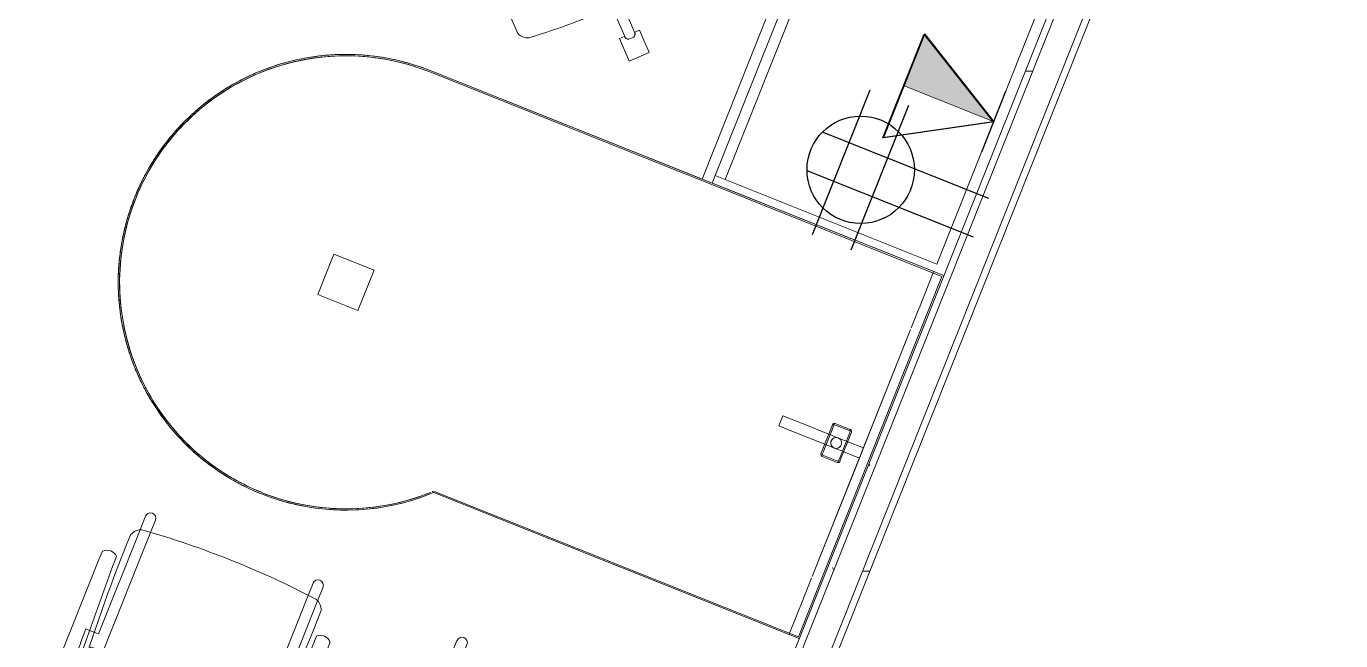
# Model space of a CAD drawing. Header units: inches. Extents: x -13 to 4331, y -638 to 2885.
# Drawn here: x 2688.3 to 2809.6, y 1560.3 to 1617 of the extents above; entities that cross this region are included whole.
import ezdxf

# ---------------------------------------------------------------- set-up
doc = ezdxf.new("R2010")
doc.units = ezdxf.units.IN
doc.header["$MEASUREMENT"] = 0
for name, color, linetype, lineweight in [('A-ANNO-NOTE', 131, 'Continuous', 30), ('A-WALL', 113, 'Continuous', 9), ('A-WALL-PATT', 111, 'Continuous', 13), ('I-FURN', 30, 'Continuous', 9), ('I-FURN-PNLS', 30, 'Continuous', 9), ('I-WALL', 2, 'Continuous', 13)]:
    doc.layers.add(name, color=color, linetype=linetype, lineweight=lineweight)
pattern_1 = [(0, (0, 0), (30.72, 7.68), [1.267, -21.773, 1.267, -21.773, -122.88]), (0, (0, 0), (30.72, 7.68), [-46.08, 1.267, -44.813, 1.267, -21.773, -53.76]), (0, (0, 0), (30.72, 7.68), [-115.2, 1.267, -14.093, 1.267, -37.133]), (120, (11.52, 3.84), (-22.011075, 22.7643), [1.267, -21.773, 1.267, -21.773, -122.88]), (120, (11.52, 3.84), (-22.011075, 22.7643), [-46.08, 1.267, -44.813, 1.267, -21.773, -53.76]), (120, (11.52, 3.84), (-22.011075, 22.7643), [-115.2, 1.267, -14.093, 1.267, -37.133]), (240, (15.36, 19.2), (-8.708925, -30.4443), [1.267, -21.773, 1.267, -21.773, -122.88]), (240, (15.36, 19.2), (-8.708925, -30.4443), [-46.08, 1.267, -44.813, 1.267, -21.773, -53.76]), (240, (15.36, 19.2), (-8.708925, -30.4443), [-115.2, 1.267, -14.093, 1.267, -37.133])]

# ---------------------------------------------------------------- blocks, each defined once
blk = doc.blocks.new('Zira Wksta 12 - Type 1-V59-FIRST FLOOR POWER _ SIGNAL')
at = {"layer": 'I-FURN'}
for p, q in [((-37.6, 47.66), (-35.5, 45.56)), ((-37.6, 47.66), (-35.5, 45.56)), ((-34.8, 46.27), (-36.9, 48.37)), ((-34.8, 46.27), (-36.9, 48.37)), ((-34.44, 46.62), (-34.79, 46.28)), ((-34.44, 46.62), (-34.79, 46.28)), ((-32.85, 45.03), (-34.44, 46.62)), ((-32.85, 45.03), (-34.44, 46.62)), ((-35.52, 45.55), (-35.86, 45.21)), ((-35.52, 45.55), (-35.86, 45.21)), ((-35.86, 45.21), (-34.27, 43.61)), ((-35.86, 45.21), (-34.27, 43.61)), ((-35.06, 45.47), (-34.71, 45.82)), ((-34.7, 45.82), (-35.06, 45.46)), ((-35.06, 45.47), (-34.71, 45.82)), ((-34.7, 45.82), (-35.06, 45.46)), ((-34.27, 43.61), (-32.85, 45.03)), ((-34.27, 43.61), (-32.85, 45.03)), ((-53, 17), (-53, 13)), ((-49, 17), (-53, 17)), ((-53, 17), (-49, 17)), ((-53, 13), (-53, 17)), ((-49, 13), (-49, 17)), ((-49, 17), (-49, 13)), ((-53, 13), (-49, 13)), ((-49, 13), (-53, 13))]:
    blk.add_line(p, q, dxfattribs=at)
for centre, radius, start, end in [((-97.29, 108.06), 84.96, 309.1475, 320.8525), ((62.79, 151.71), 153.52, 220.4787, 225.5251), ((-35.08, 45.98), 0.406, 31.524, 45), ((-35.08, 45.98), 0.406, 337.6199, 45), ((-35.07, 45.99), 0.407, 336.1651, 45.8349), ((-35.07, 45.99), 0.407, 336.1651, 45.8349), ((-35.08, 45.98), 0.406, 351.0959, 31.524), ((-35.22, 45.83), 0.407, 224.1651, 293.8349), ((-35.22, 45.83), 0.407, 224.1651, 293.8349), ((-35.22, 45.85), 0.406, 225, 238.476), ((-35.22, 45.85), 0.406, 225, 292.3801), ((-35.22, 45.85), 0.406, 238.476, 278.9041), ((-35.22, 45.85), 0.406, 278.9041, 292.3801), ((-35.08, 45.98), 0.406, 337.6199, 351.0959), ((-44.21, 43.36), 1.31, 245.0433, 294.9567)]:
    blk.add_arc(centre, radius, start, end, dxfattribs=at)
at = {"layer": 'I-FURN-PNLS'}
for p, q in [((-24, 36), (-24, 84)), ((-24, 84), (-24, 36)), ((-24, 36), (-24, 84)), ((-24, 84), (-24, 36)), ((-24, 36), (-24, 84)), ((-23, 36.75), (-23, 83.25)), ((-23, 83.25), (-23, 36.75)), ((-23, 83.25), (-23, 36.75)), ((-23, 36.75), (-23, 83.25)), ((-23, 36.75), (-23, 83.25)), ((-23, 83.25), (-23, 36.75)), ((-22, 36.75), (-22, 83.25)), ((-22, 83.25), (-22, 36.75)), ((-22, 36.75), (-22, 83.25)), ((-22, 83.25), (-22, 36.75)), ((-1, 36.75), (-1, 83.25)), ((-1, 83.25), (-1, 36.75)), ((-1, 36.75), (-1, 83.25)), ((-1, 83.25), (-1, 36.75)), ((-1, 83.25), (-1, 36.75)), ((-1, 36.75), (-1, 83.25)), ((-23, 36.75), (-22, 36.75)), ((-22, 36.75), (-23, 36.75)), ((-23, 36.75), (-1, 36.75)), ((-1, 36.75), (-23, 36.75)), ((-23, 36), (-23, 36.75)), ((-23, 36.75), (-23, 36)), ((-1, 36.75), (-23, 36.75)), ((-23, 36.75), (-23, 36)), ((-23, 36), (-23, 36.75)), ((-23, 36.75), (-1, 36.75)), ((-22, 36.75), (-1, 36.75)), ((-1, 36.75), (-22, 36.75)), ((0, 36), (-51, 36)), ((0, 36), (-51, 36)), ((0, 36), (-51, 36)), ((-24, 36), (-51, 36)), ((-51, 35.87), (-0.13, 35.87)), ((-0.13, 35.87), (-51, 35.87)), ((-0.13, 35.87), (-51, 35.87)), ((-51, 35.87), (-0.13, 35.87)), ((0, 36), (-24, 36)), ((-24, 36), (0, 36)), ((0, 36), (-24, 36)), ((-24, 36), (-23, 36)), ((-23, 36), (-24, 36)), ((0, 36), (-24, 36)), ((-23, 36), (0, 36)), ((-1, 36), (-23, 36)), ((0, 36), (-1, 36)), ((-1, 36), (-1, 35.88)), ((0, 36), (-1, 36)), ((-1, 36), (0, 36)), ((-1, 35.88), (-1, 36)), ((-1, 35.87), (-1, 32.44)), ((-1, 32.44), (-1, 35.87)), ((-0.13, 35.87), (-0.13, 0.12)), ((-0.13, 0.12), (-0.13, 35.87)), ((-0.13, 0.12), (-0.13, 35.87)), ((-0.13, 35.87), (-0.13, 0.12)), ((-1, 32.4), (-1, 30.42)), ((-1, 30.42), (-1, 32.4)), ((-1, 30.26), (-1, 5.74)), ((-1, 18.5), (-1, 30.26)), ((-69.99, 23.67), (-69.98, 23.69)), ((-69.99, 23.67), (-69.98, 23.69)), ((-4.44, 19.44), (-4.44, 16.56)), ((-4.44, 16.56), (-4.44, 19.44)), ((-4.31, 19.44), (-4.31, 19.29)), ((-4.31, 19.29), (-4.31, 19.44)), ((-2.75, 19.62), (-4.25, 19.62)), ((-4.25, 19.62), (-2.75, 19.62)), ((-4.18, 19.5), (-4.25, 19.5)), ((-4.25, 19.5), (-4.18, 19.5)), ((-2.83, 19.5), (-4.17, 19.5)), ((-4.17, 19.5), (-2.83, 19.5)), ((-2.75, 19.5), (-2.82, 19.5)), ((-2.82, 19.5), (-2.75, 19.5)), ((-2.69, 19.29), (-2.69, 19.44)), ((-2.69, 19.44), (-2.69, 19.29)), ((-2.56, 16.56), (-2.56, 19.44)), ((-2.56, 19.44), (-2.56, 16.56)), ((-9, 18.5), (-9, 17.5)), ((-5.89, 18.5), (-9, 18.5)), ((-9, 18.5), (-5.89, 18.5)), ((-9, 17.5), (-9, 18.5)), ((-4.44, 18.5), (-5.87, 18.5)), ((-5.87, 18.5), (-4.44, 18.5)), ((-4.31, 18.5), (-4.44, 18.5)), ((-4.44, 18.5), (-4.31, 18.5)), ((-4.31, 19.25), (-4.31, 16.75)), ((-4.31, 16.75), (-4.31, 19.25)), ((-4.15, 18.5), (-4.31, 18.5)), ((-4.31, 18.5), (-4.15, 18.5)), ((-3.64, 18.5), (-4.11, 18.5)), ((-4.11, 18.5), (-3.64, 18.5)), ((-3.36, 18.5), (-3.64, 18.5)), ((-3.64, 18.5), (-3.36, 18.5)), ((-2.89, 18.5), (-3.36, 18.5)), ((-3.36, 18.5), (-2.89, 18.5)), ((-2.69, 18.5), (-2.85, 18.5)), ((-2.85, 18.5), (-2.69, 18.5)), ((-2.69, 16.75), (-2.69, 19.25)), ((-2.69, 19.25), (-2.69, 16.75)), ((-2.56, 18.5), (-2.69, 18.5)), ((-2.69, 18.5), (-2.56, 18.5)), ((-1, 18.5), (-2.56, 18.5)), ((-2.56, 18.5), (-1, 18.5)), ((-1, 17.5), (-1, 18.5)), ((-1, 18.5), (-1, 17.5)), ((-1, 17.5), (-1, 18.5)), ((-9, 17.5), (-7.55, 17.5)), ((-7.55, 17.5), (-9, 17.5)), ((-7.53, 17.5), (-4.44, 17.5)), ((-4.44, 17.5), (-7.53, 17.5)), ((-4.44, 17.5), (-4.31, 17.5)), ((-4.31, 17.5), (-4.44, 17.5)), ((-4.31, 17.5), (-4.15, 17.5)), ((-4.15, 17.5), (-4.31, 17.5)), ((-4.11, 17.5), (-3.64, 17.5)), ((-3.64, 17.5), (-4.11, 17.5)), ((-3.64, 17.5), (-3.36, 17.5)), ((-3.36, 17.5), (-3.64, 17.5)), ((-3.36, 17.5), (-2.89, 17.5)), ((-2.89, 17.5), (-3.36, 17.5)), ((-2.85, 17.5), (-2.69, 17.5)), ((-2.69, 17.5), (-2.85, 17.5)), ((-2.69, 17.5), (-2.56, 17.5)), ((-2.56, 17.5), (-2.69, 17.5)), ((-2.56, 17.5), (-1, 17.5)), ((-1, 17.5), (-2.56, 17.5)), ((-1, 5.74), (-1, 17.5)), ((-4.31, 16.71), (-4.31, 16.56)), ((-4.31, 16.56), (-4.31, 16.71)), ((-4.25, 16.5), (-4.18, 16.5)), ((-4.18, 16.5), (-4.25, 16.5)), ((-4.25, 16.37), (-2.75, 16.37)), ((-2.75, 16.37), (-4.25, 16.37)), ((-4.17, 16.5), (-2.83, 16.5)), ((-2.83, 16.5), (-4.17, 16.5)), ((-2.82, 16.5), (-2.75, 16.5)), ((-2.75, 16.5), (-2.82, 16.5)), ((-2.69, 16.56), (-2.69, 16.71)), ((-2.69, 16.71), (-2.69, 16.56)), ((-1, 5.58), (-1, 3.6)), ((-1, 3.6), (-1, 5.58)), ((-1, 3.57), (-1, 0.12)), ((-1, 0.12), (-1, 3.57)), ((-0.13, 0.12), (-36.35, 0.12)), ((-36.35, 0.12), (-0.13, 0.12)), ((-36.35, 0.12), (-0.13, 0.12)), ((-0.13, 0.12), (-36.35, 0.12)), ((-36.3, 0), (0, 0)), ((-1, 0.12), (-1, 0)), ((-1, 0), (-1, 0.12)), ((-36.3, 0), (0, 0)), ((-36.3, 0), (0, 0)), ((0, 0), (-36.3, 0)), ((-1, 0), (0, 0)), ((0, 0), (-1, 0))]:
    blk.add_line(p, q, dxfattribs=at)
for centre, radius, start, end in [((-51, 15), 21, 90, 270), ((-51, 15), 21, 90, 270), ((-51, 15), 20.87, 90, 180), ((-51, 15), 20.87, 90, 180), ((-51, 15), 20.87, 98.1818, 139.0909), ((-51, 15), 21, 101.1684, 106.7644), ((-51, 15), 21, 101.1684, 106.7644), ((-51, 15), 20.87, 90, 106.3636), ((-51, 15), 21, 98.382, 101.1684), ((-51, 15), 21, 98.382, 101.1684), ((-51, 15), 21, 90, 98.382), ((-51, 15), 21, 90, 98.382), ((-51, 15), 20.87, 90, 98.1818), ((-51, 15), 20.87, 114.5455, 155.4118), ((-51, 15), 21, 115.1473, 118.7187), ((-51, 15), 21, 115.1473, 118.7187), ((-51, 15), 21, 110.1031, 115.1473), ((-51, 15), 21, 110.1031, 115.1473), ((-51, 15), 20.87, 106.3636, 114.5455), ((-51, 15), 21, 106.7644, 110.1031), ((-51, 15), 21, 106.7644, 110.1031), ((-51, 15), 21, 118.7187, 123.5308), ((-51, 15), 21, 118.7187, 123.5308), ((-51, 15), 21, 127.228, 131.915), ((-51, 15), 21, 127.228, 131.915), ((-51, 15), 21, 123.5308, 127.228), ((-51, 15), 21, 123.5308, 127.228), ((-51, 15), 21, 131.915, 135.6889), ((-51, 15), 21, 131.915, 135.6889), ((-51, 15), 21, 135.6889, 140.3), ((-51, 15), 21, 135.6889, 140.3), ((-51, 15), 20.87, 139.0909, 147.2727), ((-51, 15), 21, 140.3, 144.1238), ((-51, 15), 21, 140.3, 144.1238), ((-51, 15), 21, 144.1238, 148.6861), ((-51, 15), 21, 144.1238, 148.6861), ((-51, 15), 20.87, 147.2727, 155.4118), ((-51, 15), 21, 148.6861, 150.2368), ((-51, 15), 21, 148.6861, 150.2368), ((-51, 15), 21, 152.5432, 157.0735), ((-51, 15), 21, 152.5432, 157.0735), ((-51, 15), 21, 150.2859, 152.5432), ((-51, 15), 21, 150.2859, 152.5432), ((-51, 15), 20.87, 155.4545, 163.6364), ((-51, 15), 20.87, 155.4545, 163.6364), ((-51, 15), 21, 157.0735, 158.9402), ((-51, 15), 21, 157.0735, 158.9402), ((-51, 15), 21, 160.9524, 165.4626), ((-51, 15), 21, 160.9524, 165.4626), ((-51, 15), 21, 159.046, 160.9524), ((-51, 15), 21, 159.046, 160.9524), ((-51, 15), 20.87, 163.6364, 180), ((-51, 15), 20.87, 163.6364, 171.8182), ((-51, 15), 21, 165.4626, 169.3548), ((-51, 15), 21, 165.4626, 169.3548), ((-4.25, 19.44), 0.187, 90, 180), ((-4.25, 19.44), 0.187, 165, 180), ((-4.25, 19.44), 0.187, 90, 165), ((-4.25, 19.44), 0.0625, 135, 180), ((-4.25, 19.44), 0.0625, 135, 165), ((-4.25, 19.44), 0.0625, 165, 180), ((-4.25, 19.44), 0.0625, 120, 135), ((-4.25, 19.44), 0.0625, 120, 135), ((-4.25, 19.44), 0.0625, 105, 120), ((-4.25, 19.44), 0.0625, 105, 120), ((-4.25, 19.44), 0.0625, 90, 105), ((-4.25, 19.44), 0.0625, 90, 105), ((-2.75, 19.44), 0.188, 360, 90), ((-2.75, 19.44), 0.187, 15, 90), ((-2.75, 19.44), 0.0625, 60, 90), ((-2.75, 19.44), 0.0625, 75, 90), ((-2.75, 19.44), 0.0625, 60, 75), ((-2.75, 19.44), 0.0625, 45, 60), ((-2.75, 19.44), 0.0625, 45, 60), ((-2.75, 19.44), 0.0625, 360, 45), ((-2.75, 19.44), 0.0625, 30, 45), ((-2.75, 19.44), 0.0625, 15, 30), ((-2.75, 19.44), 0.0625, 0, 15), ((-2.75, 19.44), 0.187, 0, 15), ((-51, 15), 21, 169.3548, 173.8538), ((-51, 15), 21, 169.3548, 173.8538), ((-3.5, 18), 0.5, 90, 270), ((-3.5, 18), 0.5, 120, 180), ((-3.5, 18), 0.5, 90, 120), ((-3.5, 18), 0.5, 270, 90), ((-3.5, 18), 0.5, 45, 90), ((-3.5, 18), 0.5, 30, 45), ((-3.5, 18), 0.5, 360, 30), ((-51, 15), 21, 173.8538, 177.7523), ((-51, 15), 21, 173.8538, 177.7523), ((-51, 15), 20.87, 171.8182, 180), ((-3.5, 18), 0.5, 180, 195), ((-3.5, 18), 0.5, 195, 225), ((-3.5, 18), 0.5, 225, 270), ((-3.5, 18), 0.5, 270, 0), ((-51, 15), 21, 177.7523, 180), ((-51, 15), 21, 177.7523, 180), ((-4.25, 16.56), 0.187, 180, 270), ((-4.25, 16.56), 0.188, 180, 195), ((-4.25, 16.56), 0.187, 195, 270), ((-4.25, 16.56), 0.0625, 180, 210), ((-4.25, 16.56), 0.0625, 180, 210), ((-4.25, 16.56), 0.0625, 210, 270), ((-4.25, 16.56), 0.0625, 210, 225), ((-4.25, 16.56), 0.0625, 225, 255), ((-4.25, 16.56), 0.0625, 255, 270), ((-2.75, 16.56), 0.187, 270, 0), ((-2.75, 16.56), 0.188, 270, 345), ((-2.75, 16.56), 0.0625, 270, 300), ((-2.75, 16.56), 0.0625, 270, 285), ((-2.75, 16.56), 0.0625, 285, 300), ((-2.75, 16.56), 0.0625, 300, 330), ((-2.75, 16.56), 0.0625, 300, 315), ((-2.75, 16.56), 0.0625, 315, 330), ((-2.75, 16.56), 0.0625, 330, 0), ((-2.75, 16.56), 0.0625, 330, 345), ((-2.75, 16.56), 0.0625, 345, 0), ((-2.75, 16.56), 0.187, 345, 0), ((-51, 15), 21, 180, 182.2477), ((-51, 15), 21, 180, 182.2477), ((-51, 15), 20.87, 180, 270), ((-51, 15), 20.87, 180, 270), ((-51, 15), 20.87, 180, 270), ((-51, 15), 20.87, 180, 188.1818), ((-51, 15), 21, 182.2477, 186.1462), ((-51, 15), 21, 182.2477, 186.1462), ((-51, 15), 21, 186.1462, 190.6452), ((-51, 15), 21, 186.1462, 190.6452), ((-51, 15), 20.87, 188.1818, 229.0909), ((-51, 15), 21, 190.6452, 194.5374), ((-51, 15), 21, 190.6452, 194.5374), ((-51, 15), 21, 194.5374, 199.0476), ((-51, 15), 21, 194.5374, 199.0476), ((-51, 15), 21, 199.0476, 201.0598), ((-51, 15), 21, 199.0476, 201.0598), ((-51, 15), 21, 201.1303, 202.9265), ((-51, 15), 21, 201.1303, 202.9265), ((-51, 15), 21, 202.9265, 207.4568), ((-51, 15), 21, 202.9265, 207.4568), ((-51, 15), 21, 207.4568, 211.3139), ((-51, 15), 21, 207.4568, 211.3139), ((-51, 15), 21, 211.3139, 215.8762), ((-51, 15), 21, 211.3139, 215.8762), ((-51, 15), 21, 215.8762, 219.7), ((-51, 15), 21, 215.8762, 219.7), ((-51, 15), 21, 219.7, 224.3111), ((-51, 15), 21, 219.7, 224.3111), ((-51, 15), 21, 224.3111, 228.085), ((-51, 15), 21, 224.3111, 228.085), ((-51, 15), 21, 270, 314.4153), ((-51, 15), 20.88, 314.1273, 314.3662), ((-51, 15), 20.88, 314.1273, 314.3662), ((-51, 15), 20.88, 314.1273, 314.3662), ((-51, 15), 20.88, 314.1273, 314.3662), ((-51, 15), 21, 228.085, 232.772), ((-51, 15), 21, 228.085, 232.772), ((-51, 15), 20.87, 229.0909, 237.2727), ((-51, 15), 21, 270, 314.4153), ((-51, 15), 21, 270, 314.4153), ((-51, 15), 20.88, 270, 313.753), ((-51, 15), 20.88, 270, 313.753), ((-51, 15), 21, 284.8051, 314.4153), ((-51, 15), 20.88, 292.2776, 313.753), ((-51, 15), 20.88, 292.2776, 313.753), ((-51, 15), 21, 232.772, 236.4692), ((-51, 15), 21, 232.772, 236.4692), ((-51, 15), 21, 236.4692, 241.2813), ((-51, 15), 21, 236.4692, 241.2813), ((-51, 15), 20.87, 237.2727, 261.8182), ((-51, 15), 21, 241.2813, 244.8527), ((-51, 15), 21, 241.2813, 244.8527), ((-51, 15), 21, 244.8527, 249.8969), ((-51, 15), 21, 244.8527, 249.8969), ((-51, 15), 21, 249.8969, 253.2356), ((-51, 15), 21, 249.8969, 253.2356), ((-51, 15), 20.88, 270, 292.2776), ((-51, 15), 20.88, 270, 292.2776), ((-51, 15), 21, 253.2356, 258.8316), ((-51, 15), 21, 253.2356, 258.8316), ((-51, 15), 21, 258.8316, 261.4747), ((-51, 15), 21, 258.8316, 261.4747), ((-51, 15), 21, 261.618, 270), ((-51, 15), 21, 261.618, 270), ((-51, 15), 20.87, 261.8182, 270), ((-51, 15), 21, 270, 284.8051)]:
    blk.add_arc(centre, radius, start, end, dxfattribs=at)
blk = doc.blocks.new('F-Haworth_Chair_X99-Seminar - X99 Seminar Chair with Glides-V60-FIRST FLOOR POWER _ SIGNAL')
at = {"layer": 'I-FURN'}
for p, q in [((-8.34, 11.52), (-8.42, 7.57)), ((-8.42, 7.57), (-8.34, 11.37)), ((8.42, 7.57), (8.34, 11.52)), ((8.34, 11.37), (8.42, 7.57)), ((-10.04, 10.02), (-10.04, 6.81)), ((-9.04, 7.4), (-9.04, 10.02)), ((9.04, 10.02), (9.04, 7.4)), ((10.04, 6.81), (10.04, 10.02)), ((-9.04, 5.99), (-9.04, 7.4)), ((-8.62, 7.42), (-8.68, 6.91)), ((-8.6, 7.6), (-8.62, 7.43)), ((-8.49, 7.6), (-8.56, 7.6)), ((-7.65, 7.6), (-8.4, 7.6)), ((7.65, 7.6), (-7.65, 7.6)), ((-7.18, 7.99), (-7.21, 8.13)), ((7.21, 8.13), (7.18, 7.99)), ((8.4, 7.6), (7.65, 7.6)), ((8.56, 7.6), (8.49, 7.6)), ((8.62, 7.43), (8.6, 7.6)), ((8.68, 6.87), (8.62, 7.42)), ((9.04, 7.4), (9.04, 5.99)), ((-10.04, 6.81), (-10.04, 5)), ((-9.13, 5.92), (-8.07, 6.77)), ((-8.75, 6.22), (-8.88, 4.99)), ((-8.68, 6.87), (-8.75, 6.22)), ((-8.61, 6.81), (-8.23, 6.95)), ((-8.07, 6.77), (-7.95, 6.87)), ((7.95, 6.87), (8.07, 6.77)), ((8.07, 6.77), (9.13, 5.92)), ((8.23, 6.95), (8.61, 6.81)), ((8.75, 6.22), (8.68, 6.87)), ((8.88, 4.99), (8.75, 6.22)), ((10.04, 5.3), (10.04, 6.81)), ((-11.32, 5.06), (-11.32, -5.48)), ((-10.04, 4.99), (-10.04, 2.27)), ((-9.92, -5.36), (-9.57, 4.97)), ((-9.04, 3.62), (-9.04, 5.99)), ((-8.88, 4.99), (-8.89, 4.91)), ((8.89, 4.91), (8.88, 4.99)), ((9.04, 5.99), (9.04, 3.62)), ((9.57, 4.97), (9.92, -5.36)), ((10.04, 5), (10.04, 5.26)), ((10.04, 2.27), (10.04, 4.99)), ((11.32, -5.48), (11.32, 5.06)), ((-8.9, 4.8), (-9.07, 3.2)), ((9.07, 3.2), (8.9, 4.8)), ((-9.07, 3.2), (-9.07, 3.12)), ((-9.07, 3.12), (9.07, 3.12)), ((-9.04, 3.43), (-9.04, 3.62)), ((-9.04, 3.12), (-9.04, 3.43)), ((-9.04, 2.27), (-9.04, 3.12)), ((9.04, 3.62), (9.04, 3.43)), ((9.04, 3.43), (9.04, 3.12)), ((9.04, 3.12), (9.04, 2.27)), ((9.07, 3.12), (9.07, 3.2)), ((-10.04, 2.27), (-10.07, 2.27)), ((-10.07, 2.27), (-10.07, 0.89)), ((-7.83, 2.27), (-9.04, 2.27)), ((-7.83, -9.57), (-7.83, 2.27)), ((9.04, 2.27), (7.83, 2.27)), ((7.83, 2.27), (7.83, -9.57)), ((10.07, 2.27), (10.04, 2.27)), ((10.07, 0.89), (10.07, 2.27)), ((-10.07, 0.89), (-9.71, 0.89)), ((-9.71, 0.89), (-9.2, 0.89)), ((-9.2, 0.89), (-8.82, 0.89)), ((-8.82, 0.89), (-8.82, -9.44)), ((8.82, 0.89), (9.2, 0.89)), ((8.82, -9.44), (8.82, 0.89)), ((9.2, 0.89), (9.71, 0.89)), ((9.71, 0.89), (10.07, 0.89)), ((-11.32, -5.48), (-11.3, -6.32)), ((-9.92, -6.36), (-9.92, -5.36)), ((9.92, -5.36), (9.92, -6.36)), ((11.3, -6.32), (11.32, -5.48)), ((-8.82, -9.44), (-8.82, -10.78)), ((-7.83, -10.78), (-7.83, -9.57)), ((7.83, -9.57), (7.83, -10.78)), ((8.82, -10.78), (8.82, -9.44))]:
    blk.add_line(p, q, dxfattribs=at)
for centre, radius, start, end in [((0, -20.29), 32.89, 75.3075, 104.696), ((-36.06, 10.03), 27.2, 355.9857, 2.5118), ((0, -20.73), 33.17, 104.5766, 105.5522), ((0, -20.73), 33.17, 74.4478, 75.4234), ((36.06, 10.03), 27.2, 177.4882, 184.0143), ((-9.54, 10.02), 0.498, 360, 180), ((9.54, 10.02), 0.498, 360, 180), ((-4.71, -1.15), 9.61, 116.0036, 121.9522), ((-5.2, 7.86), 3.74, 175.9857, 189.9064), ((-4.71, -1.15), 9.61, 113.5094, 116.0036), ((-4.71, -1.15), 9.61, 112.927, 113.3607), ((-4.71, -1.15), 9.61, 105.0666, 112.7369), ((-7.37, 7.55), 1.05, 178.8214, 214.7998), ((-7.37, 7.55), 1.05, 178.8214, 264.0446), ((-6.55, 6.76), 1.38, 147.5752, 174.9122), ((-6.55, 6.76), 1.38, 117.0503, 145.9813), ((0, -26.49), 33.83, 77.2285, 102.7715), ((6.55, 6.76), 1.38, 34.0187, 62.9497), ((4.71, -1.15), 9.61, 67.2631, 74.9334), ((7.37, 7.55), 1.05, 275.9554, 1.1786), ((6.55, 6.76), 1.38, 5.0878, 32.4248), ((7.37, 7.55), 1.05, 325.2002, 1.1786), ((4.71, -1.15), 9.61, 66.6393, 67.073), ((4.71, -1.15), 9.61, 63.9964, 66.4906), ((5.2, 7.86), 3.74, 350.0936, 4.0143), ((4.71, -1.15), 9.61, 58.0478, 63.9964), ((-7.87, 3.92), 3.63, 121.9522, 161.8211), ((-8.28, 7.33), 0.613, 189.9064, 237.4573), ((0, -15.97), 22.19, 79.9767, 100.0233), ((8.28, 7.33), 0.613, 302.5427, 350.0936), ((7.87, 3.92), 3.63, 18.1789, 58.0478), ((-8.18, 4.9), 1.39, 132.8922, 177.1987), ((-8.24, 4.59), 0.763, 84.2338, 165.7662), ((-11.32, 48.08), 42.84, 274.2301, 280.0233), ((11.32, 48.08), 42.84, 259.9767, 265.7699), ((8.24, 4.59), 0.763, 14.2338, 95.7662), ((8.18, 4.9), 1.39, 2.8013, 47.1078), ((144.06, -7.32), 153.52, 175.4787, 180.5251), ((-144.06, -7.32), 153.52, 359.4749, 4.5213), ((-10.58, -5.68), 0.956, 221.8901, 314.1099), ((10.58, -5.68), 0.956, 225.8901, 318.1099), ((-8.21, -8.28), 1.31, 200.0433, 249.9567), ((0, 75.01), 84.96, 264.1475, 275.8525), ((8.21, -8.28), 1.31, 290.0433, 339.9567), ((-8.32, -10.78), 0.495, 180, 360), ((8.32, -10.78), 0.495, 180, 360)]:
    blk.add_arc(centre, radius, start, end, dxfattribs=at)
blk = doc.blocks.new('F-Haworth_Chair_X99-Seminar - X99 Seminar Chair with Glides-V61-FIRST FLOOR POWER _ SIGNAL')
at = {"layer": 'I-FURN'}
for p, q in [((-8.34, 11.52), (-8.42, 7.57)), ((-8.42, 7.57), (-8.34, 11.37)), ((8.42, 7.57), (8.34, 11.52)), ((8.34, 11.37), (8.42, 7.57)), ((-10.04, 10.02), (-10.04, 6.81)), ((-9.04, 7.4), (-9.04, 10.02)), ((9.04, 10.02), (9.04, 7.4)), ((10.04, 6.81), (10.04, 10.02)), ((-9.04, 5.99), (-9.04, 7.4)), ((-8.62, 7.42), (-8.68, 6.91)), ((-8.6, 7.6), (-8.62, 7.43)), ((-8.49, 7.6), (-8.56, 7.6)), ((-7.65, 7.6), (-8.4, 7.6)), ((7.65, 7.6), (-7.65, 7.6)), ((-7.18, 7.99), (-7.21, 8.13)), ((7.21, 8.13), (7.18, 7.99)), ((8.4, 7.6), (7.65, 7.6)), ((8.56, 7.6), (8.49, 7.6)), ((8.62, 7.43), (8.6, 7.6)), ((8.68, 6.87), (8.62, 7.42)), ((9.04, 7.4), (9.04, 5.99)), ((-10.04, 6.81), (-10.04, 5)), ((-9.13, 5.92), (-8.07, 6.77)), ((-8.75, 6.22), (-8.88, 4.99)), ((-8.68, 6.87), (-8.75, 6.22)), ((-8.61, 6.81), (-8.23, 6.95)), ((-8.07, 6.77), (-7.95, 6.87)), ((7.95, 6.87), (8.07, 6.77)), ((8.07, 6.77), (9.13, 5.92)), ((8.23, 6.95), (8.61, 6.81)), ((8.75, 6.22), (8.68, 6.87)), ((8.88, 4.99), (8.75, 6.22)), ((10.04, 5), (10.04, 6.81)), ((-11.32, 5.06), (-11.32, -5.48)), ((-10.04, 4.99), (-10.04, 2.27)), ((-9.92, -5.36), (-9.57, 4.97)), ((-9.04, 3.62), (-9.04, 5.99)), ((-8.88, 4.99), (-8.89, 4.91)), ((8.89, 4.91), (8.88, 4.99)), ((9.04, 5.99), (9.04, 3.62)), ((9.57, 4.97), (9.92, -5.36)), ((10.04, 2.27), (10.04, 4.99)), ((11.32, -5.48), (11.32, 5.06)), ((-8.9, 4.8), (-9.07, 3.2)), ((9.07, 3.2), (8.9, 4.8)), ((-9.07, 3.2), (-9.07, 3.12)), ((-9.07, 3.12), (9.07, 3.12)), ((-9.04, 3.43), (-9.04, 3.62)), ((-9.04, 3.12), (-9.04, 3.43)), ((-9.04, 2.27), (-9.04, 3.12)), ((9.04, 3.62), (9.04, 3.43)), ((9.04, 3.43), (9.04, 3.12)), ((9.04, 3.12), (9.04, 2.27)), ((9.07, 3.12), (9.07, 3.2)), ((-10.04, 2.27), (-10.07, 2.27)), ((-10.07, 2.27), (-10.07, 0.89)), ((-7.83, 2.27), (-9.04, 2.27)), ((-7.83, -9.57), (-7.83, 2.27)), ((9.04, 2.27), (7.83, 2.27)), ((7.83, 2.27), (7.83, -9.57)), ((10.07, 2.27), (10.04, 2.27)), ((10.07, 0.89), (10.07, 2.27)), ((-10.07, 0.89), (-9.71, 0.89)), ((-9.71, 0.89), (-9.2, 0.89)), ((-9.2, 0.89), (-8.82, 0.89)), ((-8.82, 0.89), (-8.82, -9.44)), ((8.82, 0.89), (9.2, 0.89)), ((8.82, -9.44), (8.82, 0.89)), ((9.2, 0.89), (9.71, 0.89)), ((9.71, 0.89), (10.07, 0.89)), ((-11.32, -5.48), (-11.3, -6.32)), ((-9.92, -6.36), (-9.92, -5.36)), ((9.92, -5.36), (9.92, -6.36)), ((11.3, -6.32), (11.32, -5.48)), ((-8.82, -9.44), (-8.82, -10.78)), ((-7.83, -10.78), (-7.83, -9.57)), ((7.83, -9.57), (7.83, -10.78)), ((8.82, -10.78), (8.82, -9.44))]:
    blk.add_line(p, q, dxfattribs=at)
for centre, radius, start, end in [((0, -20.29), 32.89, 75.3075, 104.696), ((-36.06, 10.03), 27.2, 355.9857, 2.5118), ((0, -20.73), 33.17, 104.5766, 105.5522), ((0, -20.73), 33.17, 74.4478, 75.4234), ((36.06, 10.03), 27.2, 177.4882, 184.0143), ((-9.54, 10.02), 0.498, 360, 180), ((9.54, 10.02), 0.498, 360, 180), ((-4.71, -1.15), 9.61, 116.0036, 121.9522), ((-5.2, 7.86), 3.74, 175.9857, 189.9064), ((-4.71, -1.15), 9.61, 113.5094, 116.0036), ((-4.71, -1.15), 9.61, 112.927, 113.3607), ((-4.71, -1.15), 9.61, 105.0666, 112.7369), ((-7.37, 7.55), 1.05, 178.8214, 214.7998), ((-7.37, 7.55), 1.05, 178.8214, 264.0446), ((-6.55, 6.76), 1.38, 147.5752, 174.9122), ((-6.55, 6.76), 1.38, 117.0503, 145.9813), ((0, -26.49), 33.83, 77.2285, 102.7715), ((6.55, 6.76), 1.38, 34.0187, 62.9497), ((4.71, -1.15), 9.61, 67.2631, 74.9334), ((7.37, 7.55), 1.05, 275.9554, 1.1786), ((6.55, 6.76), 1.38, 5.0878, 32.4248), ((7.37, 7.55), 1.05, 325.2002, 1.1786), ((4.71, -1.15), 9.61, 66.6393, 67.073), ((4.71, -1.15), 9.61, 63.9964, 66.4906), ((5.2, 7.86), 3.74, 350.0936, 4.0143), ((4.71, -1.15), 9.61, 58.0478, 63.9964), ((-7.87, 3.92), 3.63, 121.9522, 161.8211), ((-8.28, 7.33), 0.613, 189.9064, 237.4573), ((0, -15.97), 22.19, 79.9767, 100.0233), ((8.28, 7.33), 0.613, 302.5427, 350.0936), ((7.87, 3.92), 3.63, 18.1789, 58.0478), ((-8.18, 4.9), 1.39, 132.8922, 177.1987), ((-8.24, 4.59), 0.763, 84.2338, 165.7662), ((-11.32, 48.08), 42.84, 274.2301, 280.0233), ((11.32, 48.08), 42.84, 259.9767, 265.7699), ((8.24, 4.59), 0.763, 14.2338, 95.7662), ((8.18, 4.9), 1.39, 2.8013, 47.1078), ((144.06, -7.32), 153.52, 175.4787, 180.5251), ((-144.06, -7.32), 153.52, 359.4749, 4.5213), ((-10.58, -5.68), 0.956, 221.8901, 314.1099), ((10.58, -5.68), 0.956, 225.8901, 318.1099), ((-8.21, -8.28), 1.31, 200.0433, 249.9567), ((0, 75.01), 84.96, 264.1475, 275.8525), ((8.21, -8.28), 1.31, 290.0433, 339.9567), ((-8.32, -10.78), 0.495, 180, 360), ((8.32, -10.78), 0.495, 180, 360)]:
    blk.add_arc(centre, radius, start, end, dxfattribs=at)

msp = doc.modelspace()

# ---------------------------------------------------------------- hatches: boundary and pattern name
at = {"layer": 'A-ANNO-NOTE', "lineweight": 9}
msp.add_hatch(color=256, dxfattribs=at).paths.add_polyline_path([(2777.6, 1608.16), (2771.21, 1616.26), (2769.3, 1611.47), (2776.83, 1608.47)], flags=0)
at = {"layer": 'A-WALL-PATT', "lineweight": 9}
h = msp.add_hatch(dxfattribs=at)
h.set_pattern_fill('FP_13', color=256, style=0, pattern_type=2)
h.set_pattern_definition(pattern_1)
h.paths.add_polyline_path([(2742.88, 1516.9), (2806.66, 1676.82), (2806.08, 1677.06), (2742.3, 1517.14), (2742.83, 1516.93)], flags=0)
h = msp.add_hatch(dxfattribs=at)
h.set_pattern_fill('FP_13', color=256, style=0, pattern_type=2)
h.set_pattern_definition(pattern_1)
h.paths.add_polyline_path([(2746.72, 1518.09), (2809.56, 1675.67), (2808.98, 1675.9), (2746.14, 1518.32)], flags=0)

# ---------------------------------------------------------------- linework, layer by layer
at = {"layer": 'A-ANNO-NOTE'}
for p, q in [((2767.31, 1606.67), (2771.14, 1616.25)), ((2767.39, 1606.68), (2771.21, 1616.26)), ((2777.52, 1608.15), (2771.14, 1616.25)), ((2777.6, 1608.16), (2771.21, 1616.26)), ((2760.84, 1597.78), (2766.15, 1611.11)), ((2778.63, 1610.94), (2776.41, 1605.36)), ((2764.4, 1596.36), (2769.71, 1609.69)), ((2777.52, 1608.15), (2767.31, 1606.67)), ((2777.6, 1608.16), (2767.39, 1606.68)), ((2777.1, 1601.08), (2761.75, 1607.21)), ((2775.68, 1597.52), (2760.33, 1603.65))]:
    msp.add_line(p, q, dxfattribs=at)
at = {"layer": 'A-ANNO-NOTE', "lineweight": 9}
for p, q in [((2771.21, 1616.26), (2769.3, 1611.47)), ((2777.6, 1608.16), (2771.21, 1616.26)), ((2769.3, 1611.47), (2777.6, 1608.16))]:
    msp.add_line(p, q, dxfattribs=at)
at = {"layer": 'A-ANNO-NOTE'}
msp.add_circle((2765.28, 1603.74), 4.95, dxfattribs=at)
at = {"layer": 'A-WALL', "lineweight": 13}
for p, q in [((2806.89, 1677.4), (2742.88, 1516.9)), ((2809.21, 1676.48), (2746.14, 1518.32))]:
    msp.add_line(p, q, dxfattribs=at)
at = {"layer": 'I-WALL'}
for p, q in [((2806.08, 1677.06), (2742.3, 1517.14)), ((2746.95, 1518.67), (2809.56, 1675.67))]:
    msp.add_line(p, q, dxfattribs=at)

# ---------------------------------------------------------------- block references
at = {"layer": 'I-FURN'}
for name, p, rotation in [('Zira Wksta 12 - Type 1-V59-FIRST FLOOR POWER _ SIGNAL', (2759.61, 1560.55), 338.2587309509971), ('F-Haworth_Chair_X99-Seminar - X99 Seminar Chair with Glides-V61-FIRST FLOOR POWER _ SIGNAL', (2703.5, 1558.53), 158.2587309509971), ('F-Haworth_Chair_X99-Seminar - X99 Seminar Chair with Glides-V60-FIRST FLOOR POWER _ SIGNAL', (2732.24, 1547.07), 158.2587309509974)]:
    msp.add_blockref(name, p, dxfattribs=dict(at, rotation=rotation))

doc.saveas('drawing.dxf')
